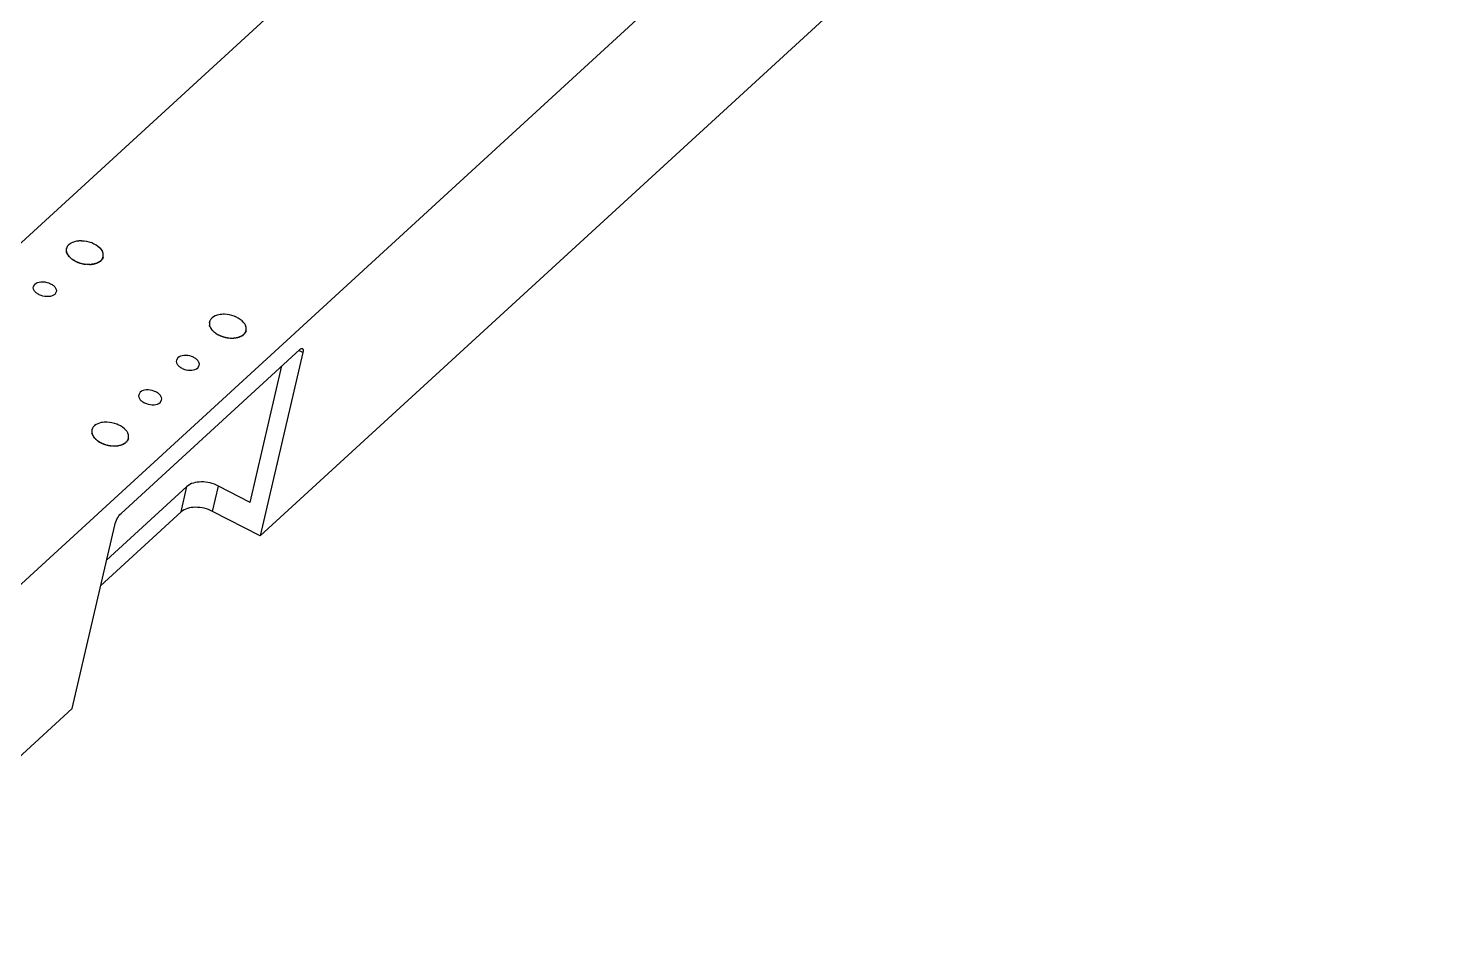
# Model space of a CAD drawing. Header units: millimetres. Extents: x 562 to 17351, y 2396 to 6995.
# Drawn here: x 10066.6 to 10217, y 3049.1 to 3147 of the extents above; entities that cross this region are included whole.
import ezdxf

# ---------------------------------------------------------------- set-up
doc = ezdxf.new("R2010")
doc.units = ezdxf.units.MM
doc.layers.add('02___PRT_ALL_AXES', color=7, linetype='Continuous')

msp = doc.modelspace()

# ---------------------------------------------------------------- linework, layer by layer
at = {"color": 7, "linetype": 'Continuous'}
for p, q in [((10191.631, 3239.557), (10023.689, 3085.425)), ((10217.026, 3226.472), (10049.084, 3072.34)), ((10091.334, 3092.849), (10161.519, 3157.262)), ((10070.626, 3123.478), (10070.676, 3123.476)), ((10070.681, 3123.19), (10070.631, 3123.202)), ((10070.683, 3123.512), (10070.637, 3123.532)), ((10070.643, 3123.145), (10070.69, 3123.152)), ((10070.694, 3123.135), (10070.643, 3123.145)), ((10070.659, 3123.089), (10070.705, 3123.096)), ((10070.71, 3123.079), (10070.659, 3123.089)), ((10070.834, 3122.751), (10070.872, 3122.767)), ((10070.884, 3122.751), (10070.834, 3122.751)), ((10070.875, 3122.697), (10070.912, 3122.714)), ((10070.925, 3122.698), (10070.875, 3122.697)), ((10070.92, 3122.643), (10070.955, 3122.661)), ((10070.969, 3122.645), (10070.92, 3122.643)), ((10071.254, 3122.339), (10071.278, 3122.364)), ((10071.297, 3122.35), (10071.254, 3122.339)), ((10071.32, 3122.293), (10071.342, 3122.319)), ((10071.362, 3122.305), (10071.32, 3122.293)), ((10071.388, 3122.248), (10071.408, 3122.275)), ((10071.428, 3122.261), (10071.388, 3122.248)), ((10071.841, 3122.015), (10071.848, 3122.045)), ((10071.872, 3122.035), (10071.841, 3122.015)), ((10071.922, 3121.982), (10071.927, 3122.014)), ((10071.952, 3122.004), (10071.922, 3121.982)), ((10072.005, 3121.952), (10072.008, 3121.984)), ((10072.033, 3121.975), (10072.005, 3121.952)), ((10072.523, 3121.817), (10072.512, 3121.85)), ((10072.539, 3121.845), (10072.523, 3121.817)), ((10072.611, 3121.803), (10072.598, 3121.835)), ((10072.624, 3121.831), (10072.611, 3121.803)), ((10072.699, 3121.791), (10072.684, 3121.823)), ((10072.71, 3121.82), (10072.699, 3121.791)), ((10073.218, 3121.77), (10073.191, 3121.801)), ((10073.217, 3121.802), (10073.218, 3121.77)), ((10073.302, 3121.775), (10073.273, 3121.806)), ((10073.298, 3121.808), (10073.302, 3121.775)), ((10073.384, 3121.783), (10073.354, 3121.813)), ((10073.378, 3121.816), (10073.384, 3121.783)), ((10073.544, 3121.806), (10073.51, 3121.834)), ((10073.534, 3121.838), (10073.544, 3121.806)), ((10073.622, 3121.821), (10073.586, 3121.849)), ((10073.609, 3121.853), (10073.622, 3121.821)), ((10073.698, 3121.838), (10073.661, 3121.865)), ((10073.683, 3121.871), (10073.698, 3121.838)), ((10073.772, 3121.858), (10073.733, 3121.884)), ((10073.755, 3121.89), (10073.772, 3121.858)), ((10073.843, 3121.879), (10073.803, 3121.905)), ((10073.824, 3121.912), (10073.843, 3121.879)), ((10073.912, 3121.904), (10073.871, 3121.928)), ((10073.891, 3121.936), (10073.912, 3121.904)), ((10073.979, 3121.93), (10073.936, 3121.954)), ((10073.956, 3121.962), (10073.979, 3121.93)), ((10074.043, 3121.959), (10073.999, 3121.981)), ((10074.018, 3121.99), (10074.043, 3121.959)), ((10074.105, 3121.989), (10074.06, 3122.011)), ((10074.078, 3122.02), (10074.105, 3121.989)), ((10074.164, 3122.022), (10074.118, 3122.043)), ((10074.135, 3122.053), (10074.164, 3122.022)), ((10074.219, 3122.057), (10074.173, 3122.076)), ((10074.189, 3122.087), (10074.219, 3122.057)), ((10074.272, 3122.094), (10074.225, 3122.112)), ((10074.24, 3122.123), (10074.272, 3122.094)), ((10074.322, 3122.132), (10074.274, 3122.149)), ((10074.288, 3122.161), (10074.322, 3122.132)), ((10074.368, 3122.172), (10074.319, 3122.188)), ((10074.333, 3122.2), (10074.368, 3122.172)), ((10074.412, 3122.214), (10074.362, 3122.229)), ((10074.374, 3122.242), (10074.412, 3122.214)), ((10074.451, 3122.258), (10074.401, 3122.271)), ((10074.413, 3122.284), (10074.451, 3122.258)), ((10074.488, 3122.303), (10074.437, 3122.315)), ((10074.448, 3122.329), (10074.488, 3122.303)), ((10074.521, 3122.35), (10074.47, 3122.36)), ((10074.479, 3122.374), (10074.521, 3122.35)), ((10074.55, 3122.398), (10074.499, 3122.407)), ((10074.507, 3122.421), (10074.55, 3122.398)), ((10074.575, 3122.447), (10074.524, 3122.455)), ((10074.531, 3122.47), (10074.575, 3122.447)), ((10074.597, 3122.497), (10074.546, 3122.504)), ((10074.552, 3122.519), (10074.597, 3122.497)), ((10074.615, 3122.549), (10074.564, 3122.554)), ((10074.569, 3122.569), (10074.615, 3122.549)), ((10074.63, 3122.601), (10074.579, 3122.605)), ((10074.583, 3122.621), (10074.63, 3122.601)), ((10085.863, 3115.627), (10085.913, 3115.625)), ((10085.918, 3115.339), (10085.868, 3115.351)), ((10085.921, 3115.661), (10085.874, 3115.681)), ((10085.88, 3115.294), (10085.927, 3115.301)), ((10085.931, 3115.284), (10085.88, 3115.294)), ((10085.897, 3115.238), (10085.942, 3115.246)), ((10085.947, 3115.229), (10085.897, 3115.238)), ((10086.071, 3114.901), (10086.109, 3114.916)), ((10086.121, 3114.9), (10086.071, 3114.901)), ((10086.113, 3114.846), (10086.149, 3114.863)), ((10086.162, 3114.847), (10086.113, 3114.846)), ((10086.157, 3114.792), (10086.192, 3114.81)), ((10086.206, 3114.794), (10086.157, 3114.792)), ((10086.491, 3114.488), (10086.515, 3114.513)), ((10086.535, 3114.499), (10086.491, 3114.488)), ((10086.557, 3114.442), (10086.579, 3114.468)), ((10086.599, 3114.454), (10086.557, 3114.442)), ((10086.625, 3114.397), (10086.645, 3114.424)), ((10086.666, 3114.411), (10086.625, 3114.397)), ((10087.078, 3114.164), (10087.085, 3114.194)), ((10087.109, 3114.184), (10087.078, 3114.164)), ((10087.16, 3114.131), (10087.165, 3114.163)), ((10087.189, 3114.153), (10087.16, 3114.131)), ((10087.243, 3114.101), (10087.245, 3114.133)), ((10087.27, 3114.124), (10087.243, 3114.101)), ((10087.76, 3113.966), (10087.749, 3113.999)), ((10087.776, 3113.994), (10087.76, 3113.966)), ((10087.848, 3113.952), (10087.835, 3113.985)), ((10087.862, 3113.981), (10087.848, 3113.952)), ((10087.936, 3113.94), (10087.921, 3113.972)), ((10087.947, 3113.969), (10087.936, 3113.94)), ((10088.455, 3113.919), (10088.428, 3113.95)), ((10088.454, 3113.951), (10088.455, 3113.919)), ((10088.539, 3113.924), (10088.51, 3113.955)), ((10088.535, 3113.957), (10088.539, 3113.924)), ((10088.621, 3113.932), (10088.591, 3113.962)), ((10088.615, 3113.965), (10088.621, 3113.932)), ((10088.782, 3113.955), (10088.748, 3113.983)), ((10088.771, 3113.988), (10088.782, 3113.955)), ((10088.859, 3113.97), (10088.824, 3113.998)), ((10088.847, 3114.003), (10088.859, 3113.97)), ((10088.935, 3113.987), (10088.898, 3114.014)), ((10088.92, 3114.02), (10088.935, 3113.987)), ((10089.009, 3114.007), (10088.97, 3114.033)), ((10088.992, 3114.039), (10089.009, 3114.007)), ((10089.08, 3114.029), (10089.04, 3114.054)), ((10089.061, 3114.061), (10089.08, 3114.029)), ((10089.149, 3114.053), (10089.108, 3114.077)), ((10089.128, 3114.085), (10089.149, 3114.053)), ((10089.216, 3114.079), (10089.174, 3114.103)), ((10089.193, 3114.111), (10089.216, 3114.079)), ((10089.28, 3114.108), (10089.237, 3114.13)), ((10089.255, 3114.139), (10089.28, 3114.108)), ((10089.342, 3114.139), (10089.297, 3114.16)), ((10089.315, 3114.17), (10089.342, 3114.139)), ((10089.401, 3114.171), (10089.355, 3114.192)), ((10089.372, 3114.202), (10089.401, 3114.171)), ((10089.457, 3114.206), (10089.41, 3114.225)), ((10089.426, 3114.236), (10089.457, 3114.206)), ((10089.509, 3114.243), (10089.462, 3114.261)), ((10089.477, 3114.272), (10089.509, 3114.243)), ((10089.559, 3114.281), (10089.511, 3114.298)), ((10089.525, 3114.31), (10089.559, 3114.281)), ((10089.606, 3114.321), (10089.557, 3114.337)), ((10089.57, 3114.349), (10089.606, 3114.321)), ((10089.649, 3114.363), (10089.599, 3114.378)), ((10089.612, 3114.391), (10089.649, 3114.363)), ((10089.689, 3114.407), (10089.638, 3114.42)), ((10089.65, 3114.433), (10089.689, 3114.407)), ((10089.725, 3114.452), (10089.674, 3114.464)), ((10089.685, 3114.478), (10089.725, 3114.452)), ((10089.758, 3114.499), (10089.707, 3114.509)), ((10089.716, 3114.523), (10089.758, 3114.499)), ((10089.787, 3114.547), (10089.736, 3114.556)), ((10089.744, 3114.57), (10089.787, 3114.547)), ((10089.812, 3114.596), (10089.762, 3114.604)), ((10089.769, 3114.619), (10089.812, 3114.596)), ((10089.834, 3114.646), (10089.783, 3114.653)), ((10089.789, 3114.668), (10089.834, 3114.646)), ((10089.852, 3114.698), (10089.802, 3114.703)), ((10089.807, 3114.718), (10089.852, 3114.698)), ((10089.867, 3114.75), (10089.816, 3114.754)), ((10089.82, 3114.77), (10089.867, 3114.75)), ((10095.545, 3112.728), (10076.495, 3095.244)), ((10095.867, 3112.415), (10091.334, 3092.849)), ((10095.867, 3112.415), (10095.442, 3112.634)), ((10090.268, 3096.428), (10093.639, 3110.979)), ((10073.33, 3104.125), (10073.38, 3104.123)), ((10073.385, 3103.837), (10073.335, 3103.848)), ((10073.388, 3104.159), (10073.341, 3104.178)), ((10073.347, 3103.792), (10073.394, 3103.799)), ((10073.398, 3103.782), (10073.347, 3103.792)), ((10073.364, 3103.735), (10073.409, 3103.743)), ((10073.414, 3103.726), (10073.364, 3103.735)), ((10073.538, 3103.398), (10073.576, 3103.414)), ((10073.588, 3103.398), (10073.538, 3103.398)), ((10073.58, 3103.344), (10073.616, 3103.361)), ((10073.629, 3103.344), (10073.58, 3103.344)), ((10073.624, 3103.29), (10073.659, 3103.308)), ((10073.673, 3103.292), (10073.624, 3103.29)), ((10077.334, 3103.248), (10077.283, 3103.252)), ((10077.287, 3103.267), (10077.334, 3103.248)), ((10073.958, 3102.986), (10073.982, 3103.011)), ((10074.002, 3102.997), (10073.958, 3102.986)), ((10074.024, 3102.94), (10074.046, 3102.965)), ((10074.066, 3102.952), (10074.024, 3102.94)), ((10074.092, 3102.895), (10074.112, 3102.921)), ((10074.133, 3102.908), (10074.092, 3102.895)), ((10074.545, 3102.661), (10074.552, 3102.692)), ((10074.576, 3102.682), (10074.545, 3102.661)), ((10074.627, 3102.629), (10074.632, 3102.66)), ((10074.656, 3102.651), (10074.627, 3102.629)), ((10074.71, 3102.599), (10074.712, 3102.63)), ((10074.737, 3102.622), (10074.71, 3102.599)), ((10075.227, 3102.464), (10075.217, 3102.497)), ((10075.243, 3102.492), (10075.227, 3102.464)), ((10075.315, 3102.449), (10075.302, 3102.482)), ((10075.329, 3102.478), (10075.315, 3102.449)), ((10075.403, 3102.437), (10075.388, 3102.47)), ((10075.414, 3102.467), (10075.403, 3102.437)), ((10075.922, 3102.417), (10075.895, 3102.448)), ((10075.921, 3102.449), (10075.922, 3102.417)), ((10076.006, 3102.422), (10075.977, 3102.453)), ((10076.002, 3102.455), (10076.006, 3102.422)), ((10076.088, 3102.43), (10076.058, 3102.46)), ((10076.082, 3102.462), (10076.088, 3102.43)), ((10076.249, 3102.452), (10076.215, 3102.481)), ((10076.238, 3102.485), (10076.249, 3102.452)), ((10076.326, 3102.467), (10076.291, 3102.495)), ((10076.314, 3102.5), (10076.326, 3102.467)), ((10076.402, 3102.485), (10076.365, 3102.512)), ((10076.387, 3102.517), (10076.402, 3102.485)), ((10076.476, 3102.504), (10076.437, 3102.531)), ((10076.459, 3102.537), (10076.476, 3102.504)), ((10076.547, 3102.526), (10076.507, 3102.552)), ((10076.528, 3102.559), (10076.547, 3102.526)), ((10076.616, 3102.55), (10076.575, 3102.575)), ((10076.595, 3102.583), (10076.616, 3102.55)), ((10076.683, 3102.577), (10076.641, 3102.601)), ((10076.66, 3102.609), (10076.683, 3102.577)), ((10076.747, 3102.605), (10076.704, 3102.628)), ((10076.723, 3102.637), (10076.747, 3102.605)), ((10076.809, 3102.636), (10076.764, 3102.658)), ((10076.782, 3102.667), (10076.809, 3102.636)), ((10076.868, 3102.669), (10076.822, 3102.689)), ((10076.839, 3102.7), (10076.868, 3102.669)), ((10076.924, 3102.704), (10076.877, 3102.723)), ((10076.893, 3102.734), (10076.924, 3102.704)), ((10076.976, 3102.74), (10076.929, 3102.758)), ((10076.944, 3102.77), (10076.976, 3102.74)), ((10077.026, 3102.779), (10076.978, 3102.796)), ((10076.992, 3102.808), (10077.026, 3102.779)), ((10077.073, 3102.819), (10077.024, 3102.835)), ((10077.037, 3102.847), (10077.073, 3102.819)), ((10077.116, 3102.861), (10077.066, 3102.876)), ((10077.079, 3102.888), (10077.116, 3102.861)), ((10077.156, 3102.905), (10077.105, 3102.918)), ((10077.117, 3102.931), (10077.156, 3102.905)), ((10077.192, 3102.95), (10077.141, 3102.962)), ((10077.152, 3102.975), (10077.192, 3102.95)), ((10077.225, 3102.997), (10077.174, 3103.007)), ((10077.183, 3103.021), (10077.225, 3102.997)), ((10077.254, 3103.044), (10077.203, 3103.054)), ((10077.211, 3103.068), (10077.254, 3103.044)), ((10077.279, 3103.094), (10077.229, 3103.101)), ((10077.236, 3103.116), (10077.279, 3103.094)), ((10077.301, 3103.144), (10077.25, 3103.15)), ((10077.256, 3103.166), (10077.301, 3103.144)), ((10077.319, 3103.196), (10077.269, 3103.2)), ((10077.274, 3103.216), (10077.319, 3103.196)), ((10083.513, 3098.113), (10074.942, 3090.247)), ((10082.886, 3095.406), (10083.513, 3098.113)), ((10086.255, 3095.466), (10086.882, 3098.172)), ((10090.268, 3096.428), (10086.882, 3098.172)), ((10082.886, 3095.406), (10074.315, 3087.54)), ((10091.334, 3092.849), (10086.255, 3095.466)), ((10071.281, 3074.445), (10075.814, 3094.011)), ((10043.709, 3049.14), (10071.281, 3074.445))]:
    msp.add_line(p, q, dxfattribs=at)
for centre, radius, start, end in [((10071.406, 3123.351), 0.741, 167.39907, 170.24393), ((10071.555, 3123.362), 0.891, 191.1388, 193.6548), ((10071.604, 3123.374), 0.941, 194.75208, 197.1773), ((10071.659, 3123.392), 0.999, 198.23312, 200.564), ((10071.719, 3123.415), 1.064, 201.57731, 203.81247), ((10071.785, 3123.445), 1.135, 204.78312, 206.923), ((10071.855, 3123.481), 1.214, 207.85159, 209.89813), ((10071.928, 3123.524), 1.299, 210.78581, 212.74209), ((10072.004, 3123.574), 1.39, 213.59045, 215.46038), ((10072.082, 3123.63), 1.486, 216.27134, 218.0594), ((10072.162, 3123.693), 1.588, 218.83504, 220.54607), ((10072.242, 3123.763), 1.694, 221.28861, 222.92761), ((10072.321, 3123.838), 1.803, 223.63931, 225.21135), ((10072.4, 3123.918), 1.915, 225.89445, 227.40453), ((10072.476, 3124.002), 2.029, 228.06123, 229.51425), ((10072.551, 3124.09), 2.144, 230.1467, 231.54736), ((10072.621, 3124.18), 2.259, 232.15761, 233.51046), ((10072.688, 3124.272), 2.372, 234.10047, 235.4098), ((10072.751, 3124.363), 2.483, 235.98145, 237.25138), ((10072.809, 3124.454), 2.591, 237.80643, 239.04084), ((10072.862, 3124.544), 2.695, 239.58098, 240.78356), ((10072.91, 3124.629), 2.793, 241.31037, 242.48463), ((10072.952, 3124.711), 2.885, 242.99963, 244.14887), ((10072.988, 3124.787), 2.969, 244.6535, 245.7809), ((10073.019, 3124.856), 3.045, 246.27653, 247.38511), ((10073.044, 3124.918), 3.112, 247.87305, 248.96571), ((10073.064, 3124.971), 3.169, 249.44721, 250.52675), ((10073.08, 3125.015), 3.215, 251.00305, 252.07217), ((10073.091, 3125.049), 3.25, 252.54443, 253.60577), ((10073.097, 3125.072), 3.274, 254.07516, 255.1313), ((10073.1, 3125.084), 3.287, 255.59896, 256.65245), ((10073.101, 3125.084), 3.287, 257.1195, 258.17287), ((10073.098, 3125.073), 3.276, 258.64043, 259.69622), ((10073.094, 3125.051), 3.253, 260.1654, 261.22615), ((10073.089, 3125.017), 3.219, 261.6981, 262.7664), ((10073.084, 3124.971), 3.173, 263.24227, 264.32073), ((10073.072, 3124.6), 2.802, 271.27256, 272.44436), ((10073.076, 3124.503), 2.704, 272.97002, 274.16985), ((10073.084, 3124.4), 2.601, 274.70869, 275.94001), ((10073.096, 3124.293), 2.494, 276.49362, 277.76011), ((10073.112, 3124.183), 2.383, 278.33015, 279.63568), ((10073.131, 3124.072), 2.269, 280.22392, 281.57257), ((10073.155, 3123.96), 2.155, 282.18088, 283.57694), ((10073.182, 3123.848), 2.04, 284.20726, 285.65525), ((10073.214, 3123.738), 1.926, 286.30963, 287.81424), ((10073.249, 3123.632), 1.813, 288.49481, 290.06092), ((10073.287, 3123.529), 1.704, 290.76989, 292.4025), ((10073.328, 3123.431), 1.598, 293.1421, 294.84626), ((10073.372, 3123.339), 1.496, 295.61876, 297.39951), ((10073.417, 3123.253), 1.399, 298.20711, 300.06929), ((10073.463, 3123.174), 1.307, 300.91412, 302.86226), ((10073.51, 3123.103), 1.222, 303.74624, 305.78431), ((10073.557, 3123.039), 1.142, 306.70906, 308.84023), ((10073.593, 3122.995), 1.086, 309.81424, 310.54904), ((10073.608, 3122.977), 1.062, 310.5463, 312.03796), ((10073.647, 3122.934), 1.004, 313.04266, 315.36473), ((10073.689, 3122.894), 0.946, 316.41666, 318.83329), ((10073.728, 3122.86), 0.895, 319.92681, 322.43464), ((10073.763, 3122.834), 0.851, 323.56778, 326.16102), ((10073.793, 3122.814), 0.814, 327.33063, 330.00087), ((10073.819, 3122.8), 0.785, 331.20261, 333.93875), ((10073.839, 3122.79), 0.763, 335.1671, 337.95551), ((10073.852, 3122.785), 0.749, 339.20387, 342.02877), ((10073.86, 3122.782), 0.741, 343.28967, 346.13368), ((10073.86, 3122.782), 0.741, 347.39907, 350.24393), ((10086.643, 3115.5), 0.741, 167.39907, 170.24393), ((10086.792, 3115.511), 0.891, 191.1388, 193.6548), ((10086.841, 3115.523), 0.941, 194.75208, 197.1773), ((10086.896, 3115.541), 0.999, 198.23312, 200.564), ((10086.956, 3115.564), 1.064, 201.57731, 203.81247), ((10087.022, 3115.594), 1.135, 204.78312, 206.923), ((10087.092, 3115.63), 1.214, 207.85159, 209.89813), ((10087.165, 3115.673), 1.299, 210.78581, 212.74209), ((10087.241, 3115.723), 1.39, 213.59045, 215.46038), ((10087.319, 3115.779), 1.486, 216.27134, 218.0594), ((10087.399, 3115.843), 1.588, 218.83504, 220.54607), ((10087.479, 3115.912), 1.694, 221.28861, 222.92761), ((10087.559, 3115.987), 1.803, 223.63931, 225.21135), ((10087.637, 3116.067), 1.915, 225.89445, 227.40453), ((10087.714, 3116.151), 2.029, 228.06123, 229.51425), ((10087.788, 3116.239), 2.144, 230.1467, 231.54736), ((10087.859, 3116.329), 2.259, 232.15761, 233.51046), ((10087.926, 3116.421), 2.372, 234.10047, 235.4098), ((10087.988, 3116.513), 2.483, 235.98145, 237.25138), ((10088.046, 3116.604), 2.591, 237.80643, 239.04084), ((10088.099, 3116.693), 2.695, 239.58098, 240.78356), ((10088.147, 3116.778), 2.793, 241.31037, 242.48463), ((10088.189, 3116.86), 2.885, 242.99963, 244.14887), ((10088.225, 3116.936), 2.969, 244.6535, 245.7809), ((10088.256, 3117.005), 3.045, 246.27653, 247.38511), ((10088.281, 3117.067), 3.112, 247.87305, 248.96571), ((10088.302, 3117.12), 3.169, 249.44721, 250.52675), ((10088.317, 3117.164), 3.215, 251.00305, 252.07217), ((10088.328, 3117.198), 3.25, 252.54443, 253.60577), ((10088.334, 3117.221), 3.274, 254.07516, 255.1313), ((10088.338, 3117.233), 3.287, 255.59896, 256.65245), ((10088.338, 3117.233), 3.287, 257.1195, 258.17287), ((10088.335, 3117.222), 3.276, 258.64043, 259.69622), ((10088.331, 3117.2), 3.253, 260.1654, 261.22615), ((10088.326, 3117.166), 3.219, 261.6981, 262.7664), ((10088.321, 3117.121), 3.173, 263.24227, 264.32073), ((10088.309, 3116.75), 2.802, 271.27256, 272.44436), ((10088.314, 3116.652), 2.704, 272.97002, 274.16985), ((10088.322, 3116.549), 2.601, 274.70869, 275.94001), ((10088.333, 3116.442), 2.494, 276.49362, 277.76011), ((10088.349, 3116.332), 2.383, 278.33015, 279.63568), ((10088.368, 3116.221), 2.269, 280.22392, 281.57257), ((10088.392, 3116.109), 2.155, 282.18088, 283.57694), ((10088.42, 3115.997), 2.04, 284.20726, 285.65525), ((10088.451, 3115.888), 1.926, 286.30963, 287.81424), ((10088.486, 3115.781), 1.813, 288.49481, 290.06092), ((10088.524, 3115.678), 1.704, 290.76989, 292.4025), ((10088.565, 3115.58), 1.598, 293.1421, 294.84626), ((10088.609, 3115.488), 1.496, 295.61876, 297.39951), ((10088.654, 3115.402), 1.399, 298.20711, 300.06929), ((10088.701, 3115.323), 1.307, 300.91412, 302.86226), ((10088.747, 3115.252), 1.222, 303.74624, 305.78431), ((10088.794, 3115.188), 1.142, 306.70906, 308.84023), ((10088.83, 3115.144), 1.086, 309.81424, 310.54904), ((10088.845, 3115.126), 1.062, 310.5463, 312.03796), ((10088.884, 3115.084), 1.004, 313.04266, 315.36473), ((10088.926, 3115.043), 0.946, 316.41666, 318.83329), ((10088.965, 3115.01), 0.895, 319.92681, 322.43464), ((10089, 3114.983), 0.851, 323.56778, 326.16102), ((10089.031, 3114.963), 0.814, 327.33063, 330.00087), ((10089.056, 3114.949), 0.785, 331.20261, 333.93875), ((10089.076, 3114.939), 0.763, 335.1671, 337.95551), ((10089.09, 3114.934), 0.749, 339.20387, 342.02877), ((10089.097, 3114.931), 0.741, 343.28967, 346.13368), ((10089.097, 3114.931), 0.741, 347.39907, 350.24393), ((10074.11, 3103.998), 0.741, 167.39907, 170.24393), ((10074.259, 3104.009), 0.891, 191.1388, 193.6548), ((10074.308, 3104.021), 0.941, 194.75208, 197.1773), ((10074.363, 3104.039), 0.999, 198.23312, 200.564), ((10074.424, 3104.062), 1.064, 201.57731, 203.81247), ((10074.489, 3104.092), 1.135, 204.78312, 206.923), ((10074.559, 3104.128), 1.214, 207.85159, 209.89813), ((10074.632, 3104.171), 1.299, 210.78581, 212.74209), ((10074.708, 3104.221), 1.39, 213.59045, 215.46038), ((10074.786, 3104.277), 1.486, 216.27134, 218.0594), ((10074.866, 3104.34), 1.588, 218.83504, 220.54607), ((10074.946, 3104.409), 1.694, 221.28861, 222.92761), ((10076.564, 3103.429), 0.741, 343.28967, 346.13368), ((10076.564, 3103.429), 0.741, 347.39907, 350.24393), ((10075.026, 3104.484), 1.803, 223.63931, 225.21135), ((10075.104, 3104.564), 1.915, 225.89445, 227.40453), ((10075.181, 3104.649), 2.029, 228.06123, 229.51425), ((10075.255, 3104.737), 2.144, 230.1467, 231.54736), ((10075.326, 3104.827), 2.259, 232.15761, 233.51046), ((10075.393, 3104.918), 2.372, 234.10047, 235.4098), ((10075.455, 3105.01), 2.483, 235.98145, 237.25138), ((10075.513, 3105.101), 2.591, 237.80643, 239.04084), ((10075.566, 3105.19), 2.695, 239.58098, 240.78356), ((10075.614, 3105.276), 2.793, 241.31037, 242.48463), ((10075.656, 3105.358), 2.885, 242.99963, 244.14887), ((10075.692, 3105.434), 2.969, 244.6535, 245.7809), ((10075.723, 3105.503), 3.045, 246.27653, 247.38511), ((10075.748, 3105.565), 3.112, 247.87305, 248.96571), ((10075.769, 3105.618), 3.169, 249.44721, 250.52675), ((10075.784, 3105.662), 3.215, 251.00305, 252.07217), ((10075.795, 3105.695), 3.25, 252.54443, 253.60577), ((10075.801, 3105.718), 3.274, 254.07516, 255.1313), ((10075.805, 3105.73), 3.287, 255.59896, 256.65245), ((10075.805, 3105.731), 3.287, 257.1195, 258.17287), ((10075.802, 3105.72), 3.276, 258.64043, 259.69622), ((10075.799, 3105.697), 3.253, 260.1654, 261.22615), ((10075.793, 3105.663), 3.219, 261.6981, 262.7664), ((10075.788, 3105.618), 3.173, 263.24227, 264.32073), ((10075.776, 3105.247), 2.802, 271.27256, 272.44436), ((10075.781, 3105.15), 2.704, 272.97002, 274.16985), ((10075.789, 3105.047), 2.601, 274.70869, 275.94001), ((10075.8, 3104.94), 2.494, 276.49362, 277.76011), ((10075.816, 3104.83), 2.383, 278.33015, 279.63568), ((10075.835, 3104.718), 2.269, 280.22392, 281.57257), ((10075.859, 3104.606), 2.155, 282.18088, 283.57694), ((10075.887, 3104.495), 2.04, 284.20726, 285.65525), ((10075.918, 3104.385), 1.926, 286.30963, 287.81424), ((10075.953, 3104.278), 1.813, 288.49481, 290.06092), ((10075.991, 3104.176), 1.704, 290.76989, 292.4025), ((10076.032, 3104.078), 1.598, 293.1421, 294.84626), ((10076.076, 3103.986), 1.496, 295.61876, 297.39951), ((10076.121, 3103.9), 1.399, 298.20711, 300.06929), ((10076.168, 3103.821), 1.307, 300.91412, 302.86226), ((10076.214, 3103.749), 1.222, 303.74624, 305.78431), ((10076.261, 3103.686), 1.142, 306.70906, 308.84023), ((10076.297, 3103.642), 1.086, 309.81424, 310.54904), ((10076.312, 3103.623), 1.062, 310.5463, 312.03796), ((10076.351, 3103.581), 1.004, 313.04266, 315.36473), ((10076.393, 3103.541), 0.946, 316.41666, 318.83329), ((10076.432, 3103.507), 0.895, 319.92681, 322.43464), ((10076.467, 3103.481), 0.851, 323.56778, 326.16102), ((10076.498, 3103.461), 0.814, 327.33063, 330.00087), ((10076.523, 3103.446), 0.785, 331.20261, 333.93875), ((10076.543, 3103.437), 0.763, 335.1671, 337.95551), ((10076.557, 3103.431), 0.749, 339.20387, 342.02877)]:
    msp.add_arc(centre, radius, start, end, dxfattribs=at)
for points, knots in [([(10095.545, 3112.728), (10095.571, 3112.752), (10095.646, 3112.815), (10095.764, 3112.874), (10095.824, 3112.843)], [0, 0, 0, 0, 0.3478604, 1, 1, 1, 1]), ([(10095.824, 3112.843), (10095.871, 3112.819), (10095.919, 3112.647), (10095.889, 3112.508), (10095.867, 3112.415)], [0, 0, 0, 0, 0.3592392, 1, 1, 1, 1]), ([(10086.882, 3098.172), (10086.315, 3098.465), (10085.156, 3098.748), (10083.902, 3098.47), (10083.513, 3098.113)], [0, 0, 0, 0, 0.5469317, 1, 1, 1, 1]), ([(10086.255, 3095.466), (10085.688, 3095.758), (10084.529, 3096.041), (10083.275, 3095.763), (10082.886, 3095.406)], [0, 0, 0, 0, 0.5469317, 1, 1, 1, 1]), ([(10075.814, 3094.011), (10075.87, 3094.249), (10076.062, 3094.687), (10076.326, 3095.09), (10076.495, 3095.244)], [0, 0, 0, 0, 0.5171676, 1, 1, 1, 1])]:
    msp.add_open_spline(points, degree=3, knots=knots, dxfattribs=at)
at = {"layer": '02___PRT_ALL_AXES', "color": 7, "linetype": 'Continuous'}
for p, q in [((10067.154, 3119.438), (10067.314, 3119.701)), ((10069.59, 3118.874), (10069.43, 3118.611)), ((10082.551, 3111.85), (10082.391, 3111.587)), ((10084.667, 3110.76), (10084.827, 3111.023)), ((10078.54, 3108.169), (10078.381, 3107.906)), ((10080.657, 3107.079), (10080.816, 3107.342))]:
    msp.add_line(p, q, dxfattribs=at)
for centre, radius, start, end in [((10072.196, 3121.5), 2.834, 88.13942, 94.35974), ((10071.403, 3123.352), 0.737, 166.95367, 169.87361), ((10071.4, 3123.352), 0.735, 162.61873, 166.95188), ((10071.586, 3123.37), 0.923, 194.22151, 196.13763), ((10071.409, 3123.349), 0.744, 158.5839, 162.60872), ((10071.433, 3123.34), 0.769, 153.258, 158.57124), ((10071.466, 3123.323), 0.807, 147.92593, 153.25041), ((10071.501, 3123.301), 0.848, 144.01445, 147.9328), ((10071.534, 3123.277), 0.889, 140.17362, 144.0125), ((10071.58, 3123.238), 0.95, 134.25168, 140.14615), ((10071.618, 3123.2), 1.002, 132.54084, 134.28656), ((10071.641, 3123.175), 1.037, 130.7735, 132.53842), ((10072.23, 3121.237), 3.089, 67.48636, 69.20645), ((10072.251, 3121.286), 3.035, 65.80155, 67.48699), ((10073.508, 3122.701), 1.106, 22.72281, 25.94473), ((10073.584, 3122.732), 1.024, 18.48957, 22.73353), ((10073.66, 3122.758), 0.943, 14.24445, 18.48566), ((10073.718, 3122.772), 0.884, 10.227, 14.23279), ((10073.759, 3122.78), 0.842, 6.27083, 10.22308), ((10073.833, 3122.785), 0.768, 352.81356, 2.24375), ((10073.793, 3122.784), 0.808, 2.21818, 6.26788), ((10072.064, 3123.616), 1.463, 215.12845, 218.45793), ((10072.135, 3123.671), 1.553, 218.44234, 219.9234), ((10072.669, 3124.243), 2.338, 233.36725, 235.42406), ((10072.728, 3124.328), 2.441, 235.4225, 237.05137), ((10073.079, 3124.469), 2.67, 273.0236, 274.70886), ((10073.088, 3124.368), 2.569, 274.70899, 276.57748), ((10073.262, 3123.594), 1.773, 288.65159, 290.81393), ((10073.297, 3123.5), 1.673, 290.81339, 293.34279), ((10073.619, 3122.965), 1.046, 310.03823, 312.53211), ((10073.859, 3122.783), 0.742, 339.38551, 342.61215), ((10073.866, 3122.781), 0.735, 342.61873, 346.95188), ((10073.863, 3122.781), 0.737, 346.9539, 350.09443), ((10073.858, 3122.782), 0.743, 350.09456, 352.76051), ((10086.64, 3115.501), 0.737, 166.95367, 169.87361), ((10086.637, 3115.501), 0.735, 162.61873, 166.95188), ((10086.823, 3115.519), 0.923, 194.22151, 196.13763), ((10086.646, 3115.498), 0.744, 158.5839, 162.60872), ((10086.67, 3115.489), 0.769, 153.258, 158.57124), ((10086.855, 3115.35), 1.002, 132.54084, 134.28656), ((10086.878, 3115.324), 1.037, 130.7735, 132.53842), ((10087.433, 3113.649), 2.834, 88.13942, 94.35974), ((10087.467, 3113.386), 3.089, 67.48636, 69.20645), ((10087.488, 3113.435), 3.035, 65.80155, 67.48699), ((10088.745, 3114.85), 1.106, 22.72281, 25.94473), ((10088.821, 3114.881), 1.024, 18.48957, 22.73353), ((10087.295, 3115.76), 1.455, 215.12265, 217.97451), ((10087.364, 3115.814), 1.543, 217.96821, 219.92707), ((10087.906, 3116.392), 2.338, 233.36725, 235.42406), ((10087.965, 3116.478), 2.441, 235.4225, 237.05137), ((10088.316, 3116.618), 2.67, 273.0236, 274.70886), ((10088.325, 3116.517), 2.569, 274.70899, 276.57748), ((10088.499, 3115.743), 1.773, 288.65159, 290.81393), ((10088.535, 3115.649), 1.673, 290.81339, 293.34279), ((10088.856, 3115.114), 1.046, 310.03823, 312.53211), ((10089.096, 3114.932), 0.742, 339.38551, 342.61215), ((10088.882, 3114.902), 0.96, 16.14065, 18.46716), ((10088.917, 3114.912), 0.923, 14.22151, 16.13763), ((10089.103, 3114.93), 0.735, 342.61873, 346.95188), ((10088.955, 3114.922), 0.884, 10.227, 14.23279), ((10089.101, 3114.931), 0.737, 346.9539, 350.09443), ((10088.996, 3114.929), 0.842, 6.27083, 10.22308), ((10089.095, 3114.932), 0.743, 350.09456, 352.76051), ((10089.07, 3114.934), 0.768, 352.81356, 2.24375), ((10089.03, 3114.933), 0.808, 2.21818, 6.26788), ((10074.9, 3102.147), 2.834, 88.13942, 94.35974), ((10074.934, 3101.883), 3.089, 67.48636, 69.20645), ((10074.107, 3103.998), 0.737, 166.95367, 169.87361), ((10074.104, 3103.999), 0.735, 162.61873, 166.95188), ((10074.29, 3104.017), 0.923, 194.22151, 196.13763), ((10074.113, 3103.996), 0.744, 158.5839, 162.60872), ((10074.137, 3103.987), 0.769, 153.258, 158.57124), ((10074.762, 3104.258), 1.455, 215.12265, 217.97451), ((10074.831, 3104.312), 1.543, 217.96821, 219.92707), ((10074.322, 3103.847), 1.002, 132.54084, 134.28656), ((10074.345, 3103.822), 1.037, 130.7735, 132.53842), ((10074.955, 3101.933), 3.035, 65.80155, 67.48699), ((10076.212, 3103.347), 1.106, 22.72281, 25.94473), ((10076.288, 3103.379), 1.024, 18.48957, 22.73353), ((10076.349, 3103.4), 0.96, 16.14065, 18.46716), ((10076.384, 3103.41), 0.923, 14.22151, 16.13763), ((10076.57, 3103.428), 0.735, 342.61873, 346.95188), ((10076.422, 3103.419), 0.884, 10.227, 14.23279), ((10076.568, 3103.428), 0.737, 346.9539, 350.09443), ((10076.463, 3103.427), 0.842, 6.27083, 10.22308), ((10076.562, 3103.429), 0.743, 350.09456, 352.76051), ((10076.537, 3103.432), 0.768, 352.81356, 2.24375), ((10076.497, 3103.431), 0.808, 2.21818, 6.26788), ((10075.373, 3104.89), 2.338, 233.36725, 235.42406), ((10075.432, 3104.975), 2.441, 235.4225, 237.05137), ((10075.783, 3105.116), 2.67, 273.0236, 274.70886), ((10075.792, 3105.015), 2.569, 274.70899, 276.57748), ((10075.966, 3104.24), 1.773, 288.65159, 290.81393), ((10076.002, 3104.147), 1.673, 290.81339, 293.34279), ((10076.323, 3103.612), 1.046, 310.03823, 312.53211), ((10076.563, 3103.43), 0.742, 339.38551, 342.61215)]:
    msp.add_arc(centre, radius, start, end, dxfattribs=at)
for points, knots in [([(10070.964, 3123.96), (10071.025, 3124.013), (10071.328, 3124.219), (10071.698, 3124.304), (10071.981, 3124.326)], [0, 0, 0, 0, 0.2216363, 1, 1, 1, 1]), ([(10070.867, 3122.774), (10070.848, 3122.801), (10070.779, 3122.907), (10070.726, 3123.024), (10070.7, 3123.113)], [0, 0, 0, 0, 0.2634372, 1, 1, 1, 1]), ([(10073.495, 3124.055), (10073.61, 3124.003), (10074.004, 3123.795), (10074.362, 3123.474), (10074.503, 3123.184)], [0, 0, 0, 0, 0.2816296, 1, 1, 1, 1]), ([(10071.274, 3122.367), (10071.242, 3122.391), (10071.124, 3122.484), (10071.015, 3122.589), (10070.944, 3122.675)], [0, 0, 0, 0, 0.2613325, 1, 1, 1, 1]), ([(10073.22, 3121.803), (10073.107, 3121.797), (10072.641, 3121.801), (10072.178, 3121.909), (10071.854, 3122.043)], [0, 0, 0, 0, 0.2446381, 1, 1, 1, 1]), ([(10073.829, 3121.914), (10073.794, 3121.902), (10073.648, 3121.857), (10073.497, 3121.829), (10073.382, 3121.816)], [0, 0, 0, 0, 0.2402518, 1, 1, 1, 1]), ([(10074.292, 3122.164), (10074.268, 3122.144), (10074.166, 3122.065), (10074.051, 3122.003), (10073.96, 3121.964)], [0, 0, 0, 0, 0.2372807, 1, 1, 1, 1]), ([(10074.553, 3122.522), (10074.519, 3122.43), (10074.446, 3122.313), (10074.352, 3122.218), (10074.326, 3122.194)], [0, 0, 0, 0, 0.7386698, 1, 1, 1, 1]), ([(10067.314, 3119.701), (10067.481, 3119.854), (10068.009, 3120.003), (10068.654, 3119.901), (10069.142, 3119.667), (10069.423, 3119.434), (10069.594, 3119.162), (10069.61, 3118.96), (10069.59, 3118.874)], [0, 0, 0, 0, 0.2376781, 0.529309, 0.6720609, 0.7994294, 0.9071561, 1, 1, 1, 1]), ([(10069.43, 3118.611), (10069.263, 3118.457), (10068.735, 3118.308), (10068.09, 3118.41), (10067.602, 3118.645), (10067.321, 3118.878), (10067.149, 3119.149), (10067.134, 3119.351), (10067.154, 3119.438)], [0, 0, 0, 0, 0.2376781, 0.529309, 0.6720609, 0.7994294, 0.9071561, 1, 1, 1, 1]), ([(10087.218, 3116.475), (10087.116, 3116.467), (10086.758, 3116.419), (10086.399, 3116.28), (10086.201, 3116.109)], [0, 0, 0, 0, 0.2800492, 1, 1, 1, 1]), ([(10089.74, 3115.333), (10089.697, 3115.422), (10089.448, 3115.8), (10089.052, 3116.06), (10088.732, 3116.204)], [0, 0, 0, 0, 0.2191289, 1, 1, 1, 1]), ([(10085.937, 3115.263), (10085.945, 3115.234), (10085.986, 3115.114), (10086.049, 3115.002), (10086.105, 3114.923)], [0, 0, 0, 0, 0.2379656, 1, 1, 1, 1]), ([(10086.181, 3114.824), (10086.204, 3114.796), (10086.304, 3114.684), (10086.419, 3114.585), (10086.511, 3114.516)], [0, 0, 0, 0, 0.2387928, 1, 1, 1, 1]), ([(10087.091, 3114.192), (10087.415, 3114.058), (10087.879, 3113.95), (10088.344, 3113.946), (10088.457, 3113.952)], [0, 0, 0, 0, 0.7553619, 1, 1, 1, 1]), ([(10088.619, 3113.965), (10088.658, 3113.97), (10088.81, 3113.991), (10088.959, 3114.026), (10089.066, 3114.063)], [0, 0, 0, 0, 0.2597263, 1, 1, 1, 1]), ([(10089.197, 3114.113), (10089.229, 3114.127), (10089.346, 3114.181), (10089.456, 3114.252), (10089.529, 3114.313)], [0, 0, 0, 0, 0.2634313, 1, 1, 1, 1]), ([(10089.563, 3114.343), (10089.589, 3114.367), (10089.683, 3114.462), (10089.756, 3114.579), (10089.791, 3114.671)], [0, 0, 0, 0, 0.2613302, 1, 1, 1, 1]), ([(10082.391, 3111.587), (10082.371, 3111.501), (10082.387, 3111.298), (10082.558, 3111.027), (10082.839, 3110.794), (10083.327, 3110.56), (10083.972, 3110.457), (10084.5, 3110.606), (10084.667, 3110.76)], [0, 0, 0, 0, 0.0928439, 0.2005706, 0.3279391, 0.470691, 0.7623219, 1, 1, 1, 1]), ([(10084.827, 3111.023), (10084.847, 3111.109), (10084.831, 3111.311), (10084.66, 3111.583), (10084.379, 3111.816), (10083.891, 3112.05), (10083.246, 3112.153), (10082.718, 3112.004), (10082.551, 3111.85)], [0, 0, 0, 0, 0.0928439, 0.2005706, 0.3279391, 0.470691, 0.7623219, 1, 1, 1, 1]), ([(10078.381, 3107.906), (10078.361, 3107.82), (10078.376, 3107.618), (10078.547, 3107.346), (10078.829, 3107.113), (10079.317, 3106.879), (10079.962, 3106.776), (10080.489, 3106.925), (10080.657, 3107.079)], [0, 0, 0, 0, 0.0928439, 0.2005706, 0.3279391, 0.470691, 0.7623219, 1, 1, 1, 1]), ([(10080.816, 3107.342), (10080.836, 3107.428), (10080.821, 3107.63), (10080.65, 3107.902), (10080.368, 3108.135), (10079.88, 3108.369), (10079.235, 3108.472), (10078.708, 3108.323), (10078.54, 3108.169)], [0, 0, 0, 0, 0.0928439, 0.2005706, 0.3279391, 0.470691, 0.7623219, 1, 1, 1, 1]), ([(10074.685, 3104.973), (10074.583, 3104.965), (10074.225, 3104.917), (10073.866, 3104.778), (10073.668, 3104.607)], [0, 0, 0, 0, 0.2800492, 1, 1, 1, 1]), ([(10073.404, 3103.76), (10073.412, 3103.731), (10073.453, 3103.611), (10073.516, 3103.5), (10073.572, 3103.421)], [0, 0, 0, 0, 0.2379656, 1, 1, 1, 1]), ([(10073.648, 3103.321), (10073.671, 3103.294), (10073.771, 3103.182), (10073.886, 3103.082), (10073.978, 3103.014)], [0, 0, 0, 0, 0.2387928, 1, 1, 1, 1]), ([(10077.207, 3103.831), (10077.164, 3103.92), (10076.915, 3104.298), (10076.519, 3104.558), (10076.199, 3104.701)], [0, 0, 0, 0, 0.2191289, 1, 1, 1, 1]), ([(10074.558, 3102.69), (10074.882, 3102.555), (10075.346, 3102.448), (10075.811, 3102.443), (10075.924, 3102.449)], [0, 0, 0, 0, 0.7553619, 1, 1, 1, 1]), ([(10076.086, 3102.463), (10076.125, 3102.467), (10076.277, 3102.488), (10076.426, 3102.524), (10076.533, 3102.56)], [0, 0, 0, 0, 0.2597263, 1, 1, 1, 1]), ([(10076.664, 3102.611), (10076.696, 3102.624), (10076.813, 3102.679), (10076.923, 3102.75), (10076.996, 3102.811)], [0, 0, 0, 0, 0.2634313, 1, 1, 1, 1]), ([(10077.03, 3102.841), (10077.056, 3102.865), (10077.15, 3102.96), (10077.223, 3103.076), (10077.258, 3103.169)], [0, 0, 0, 0, 0.2613302, 1, 1, 1, 1])]:
    msp.add_open_spline(points, degree=3, knots=knots, dxfattribs=at)
for points in [[(10072.288, 3124.333), (10072.641, 3124.322), (10072.996, 3124.25), (10073.327, 3124.124)], [(10070.692, 3123.143), (10070.664, 3123.253), (10070.657, 3123.37), (10070.677, 3123.481)], [(10071.854, 3122.043), (10071.696, 3122.108), (10071.543, 3122.187), (10071.4, 3122.28)], [(10085.914, 3115.63), (10085.894, 3115.519), (10085.901, 3115.402), (10085.929, 3115.292)], [(10086.155, 3116.067), (10086.086, 3116), (10086.026, 3115.921), (10085.983, 3115.835)], [(10088.564, 3116.273), (10088.234, 3116.399), (10087.878, 3116.471), (10087.525, 3116.482)], [(10086.637, 3114.429), (10086.78, 3114.336), (10086.933, 3114.257), (10087.091, 3114.192)], [(10076.031, 3104.771), (10075.701, 3104.896), (10075.345, 3104.969), (10074.992, 3104.98)], [(10073.381, 3104.128), (10073.361, 3104.017), (10073.368, 3103.899), (10073.396, 3103.79)], [(10073.622, 3104.565), (10073.553, 3104.497), (10073.493, 3104.419), (10073.45, 3104.333)], [(10074.104, 3102.927), (10074.247, 3102.834), (10074.4, 3102.755), (10074.558, 3102.69)]]:
    msp.add_open_spline(points, degree=3, dxfattribs=at)

doc.saveas('drawing.dxf')
